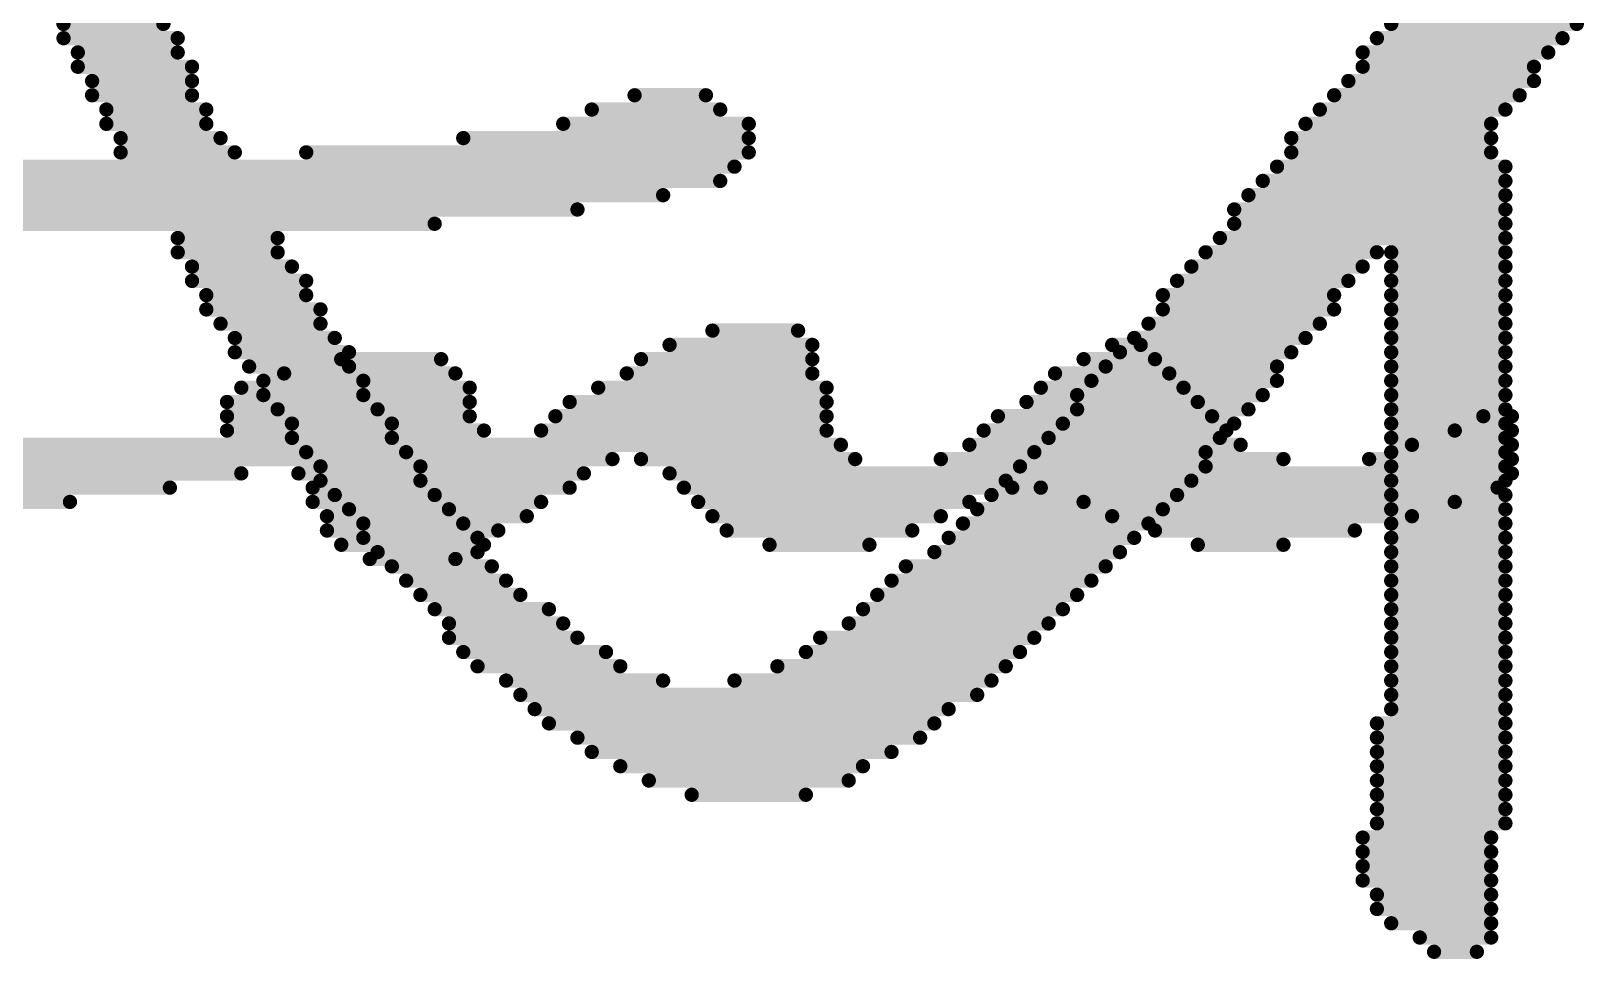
# Model space of a CAD drawing. Extents: x 407 to 769, y 688 to 804.
# Drawn here: x 515.96 to 524.24, y 695.44 to 700.39 of the extents above; entities that cross this region are included whole.
import ezdxf

# ---------------------------------------------------------------- set-up
doc = ezdxf.new("R2010")
doc.units = 0
doc.layers.get('0').update_dxf_attribs({"linetype": 'CONTINUOUS'})
doc.layers.add('BOTTOMSOLDER', color=6, linetype='CONTINUOUS')
doc.layers.add('TOPSOLDER', color=216, linetype='CONTINUOUS')

# ---------------------------------------------------------------- blocks, each defined once
blk = doc.blocks.new('__396')
at = {"layer": 'TOPSOLDER', "const_width": 0.0762}
for points in [[(18.7184, -1.444), (19.4804, -1.444)], [(18.947, -1.3678), (19.4042, -1.3678)], [(21.0806, -1.444), (21.233, -1.444)], [(16.9658, -1.5202), (17.4992, -1.5202)], [(18.566, -1.5202), (19.4804, -1.5202)], [(20.9282, -1.5202), (21.3092, -1.5202)], [(16.661, -1.5964), (17.5754, -1.5964)], [(18.4898, -1.5964), (19.4804, -1.5964)], [(20.7758, -1.5964), (21.3854, -1.5964)], [(16.4324, -1.6726), (17.6516, -1.6726)], [(18.3374, -1.6726), (19.5566, -1.6726)], [(20.6996, -1.6726), (21.4616, -1.6726)], [(16.3562, -1.7488), (17.6516, -1.7488)], [(18.185, -1.7488), (19.5566, -1.7488)], [(20.6234, -1.7488), (21.5378, -1.7488)], [(16.3562, -1.825), (17.6516, -1.825)], [(18.1088, -1.825), (19.5566, -1.825)], [(20.471, -1.825), (21.614, -1.825)], [(23.0618, -1.825), (23.2142, -1.825)], [(16.3562, -1.9012), (17.7278, -1.9012)], [(18.0326, -1.9012), (19.5566, -1.9012)], [(20.3948, -1.9012), (21.6902, -1.9012)], [(22.9094, -1.9012), (23.2142, -1.9012)], [(13.9178, -1.9774), (19.6328, -1.9774)], [(20.3186, -1.9774), (21.7664, -1.9774)], [(22.6808, -1.9774), (23.2142, -1.9774)], [(14.1464, -2.0536), (18.4136, -2.0536)], [(18.566, -2.0536), (19.709, -2.0536)], [(20.1662, -2.0536), (21.995, -2.0536)], [(22.4522, -2.0536), (23.2142, -2.0536)], [(14.2988, -2.1298), (16.4324, -2.1298)], [(16.7372, -2.1298), (18.2612, -2.1298)], [(18.7184, -2.1298), (23.2142, -2.1298)], [(14.375, -2.206), (16.0514, -2.206)], [(16.8134, -2.206), (18.185, -2.206)], [(18.7946, -2.206), (20.5472, -2.206)], [(20.6996, -2.206), (23.138, -2.206)], [(14.375, -2.2822), (15.518, -2.2822)], [(16.8134, -2.2822), (18.0326, -2.2822)], [(16.8896, -2.3584), (17.9564, -2.3584)], [(18.8708, -2.2822), (20.3186, -2.2822)], [(18.947, -2.3584), (20.1662, -2.3584)], [(20.9282, -2.2822), (22.9094, -2.2822)], [(21.0806, -2.3584), (22.6808, -2.3584)], [(16.8896, -2.4346), (17.804, -2.4346)], [(19.0232, -2.4346), (20.0138, -2.4346)], [(21.3092, -2.4346), (22.376, -2.4346)], [(16.9658, -2.5108), (17.7278, -2.5108)], [(19.2518, -2.5108), (19.7852, -2.5108)], [(21.5378, -2.5108), (21.995, -2.5108)], [(17.1182, -2.587), (17.5754, -2.587)]]:
    blk.add_lwpolyline(points, dxfattribs=at)
at = {"layer": 'TOPSOLDER', "const_width": 0.0381}
for points in [[(18.6994, -1.444, 1), (18.7375, -1.444, 1)], [(18.928, -1.3678, 1), (18.9661, -1.3678, 1)], [(19.3852, -1.3678, 1), (19.4233, -1.3678, 1)], [(19.4614, -1.444, 1), (19.4995, -1.444, 1)], [(21.0616, -1.444, 1), (21.0997, -1.444, 1)], [(21.214, -1.444, 1), (21.2521, -1.444, 1)], [(16.9468, -1.5202, 1), (16.9849, -1.5202, 1)], [(17.4802, -1.5202, 1), (17.5183, -1.5202, 1)], [(18.547, -1.5202, 1), (18.5851, -1.5202, 1)], [(19.4614, -1.5202, 1), (19.4995, -1.5202, 1)], [(20.9092, -1.5202, 1), (20.9473, -1.5202, 1)], [(21.2902, -1.5202, 1), (21.3283, -1.5202, 1)], [(16.642, -1.5964, 1), (16.6801, -1.5964, 1)], [(17.5564, -1.5964, 1), (17.5945, -1.5964, 1)], [(18.4708, -1.5964, 1), (18.5089, -1.5964, 1)], [(19.4614, -1.5964, 1), (19.4995, -1.5964, 1)], [(20.7568, -1.5964, 1), (20.7949, -1.5964, 1)], [(21.3664, -1.5964, 1), (21.4045, -1.5964, 1)], [(16.4134, -1.6726, 1), (16.4515, -1.6726, 1)], [(17.6326, -1.6726, 1), (17.6707, -1.6726, 1)], [(18.3184, -1.6726, 1), (18.3565, -1.6726, 1)], [(19.5376, -1.6726, 1), (19.5757, -1.6726, 1)], [(20.6806, -1.6726, 1), (20.7187, -1.6726, 1)], [(21.4426, -1.6726, 1), (21.4807, -1.6726, 1)], [(16.3372, -1.7488, 1), (16.3753, -1.7488, 1)], [(17.6326, -1.7488, 1), (17.6707, -1.7488, 1)], [(18.166, -1.7488, 1), (18.2041, -1.7488, 1)], [(19.5376, -1.7488, 1), (19.5757, -1.7488, 1)], [(20.6044, -1.7488, 1), (20.6425, -1.7488, 1)], [(21.5188, -1.7488, 1), (21.5569, -1.7488, 1)], [(16.3372, -1.825, 1), (16.3753, -1.825, 1)], [(17.6326, -1.825, 1), (17.6707, -1.825, 1)], [(18.0898, -1.825, 1), (18.1279, -1.825, 1)], [(19.5376, -1.825, 1), (19.5757, -1.825, 1)], [(20.452, -1.825, 1), (20.4901, -1.825, 1)], [(21.595, -1.825, 1), (21.6331, -1.825, 1)], [(23.0428, -1.825, 1), (23.0809, -1.825, 1)], [(23.1952, -1.825, 1), (23.2333, -1.825, 1)], [(16.3372, -1.9012, 1), (16.3753, -1.9012, 1)], [(17.7088, -1.9012, 1), (17.7469, -1.9012, 1)], [(18.0136, -1.9012, 1), (18.0517, -1.9012, 1)], [(19.5376, -1.9012, 1), (19.5757, -1.9012, 1)], [(20.3758, -1.9012, 1), (20.4139, -1.9012, 1)], [(21.6712, -1.9012, 1), (21.7093, -1.9012, 1)], [(22.8904, -1.9012, 1), (22.9285, -1.9012, 1)], [(23.1952, -1.9012, 1), (23.2333, -1.9012, 1)], [(19.6138, -1.9774, 1), (19.6519, -1.9774, 1)], [(20.2996, -1.9774, 1), (20.3377, -1.9774, 1)], [(21.7474, -1.9774, 1), (21.7855, -1.9774, 1)], [(22.6618, -1.9774, 1), (22.6999, -1.9774, 1)], [(23.1952, -1.9774, 1), (23.2333, -1.9774, 1)], [(18.3946, -2.0536, 1), (18.4327, -2.0536, 1)], [(18.547, -2.0536, 1), (18.5851, -2.0536, 1)], [(19.69, -2.0536, 1), (19.7281, -2.0536, 1)], [(20.1472, -2.0536, 1), (20.1853, -2.0536, 1)], [(21.976, -2.0536, 1), (22.0141, -2.0536, 1)], [(22.4332, -2.0536, 1), (22.4713, -2.0536, 1)], [(23.1952, -2.0536, 1), (23.2333, -2.0536, 1)], [(16.4134, -2.1298, 1), (16.4515, -2.1298, 1)], [(16.7182, -2.1298, 1), (16.7563, -2.1298, 1)], [(18.2422, -2.1298, 1), (18.2803, -2.1298, 1)], [(18.6994, -2.1298, 1), (18.7375, -2.1298, 1)], [(23.1952, -2.1298, 1), (23.2333, -2.1298, 1)], [(16.0324, -2.206, 1), (16.0705, -2.206, 1)], [(16.7944, -2.206, 1), (16.8325, -2.206, 1)], [(18.166, -2.206, 1), (18.2041, -2.206, 1)], [(18.7756, -2.206, 1), (18.8137, -2.206, 1)], [(20.5282, -2.206, 1), (20.5663, -2.206, 1)], [(20.6806, -2.206, 1), (20.7187, -2.206, 1)], [(23.119, -2.206, 1), (23.1571, -2.206, 1)], [(15.499, -2.2822, 1), (15.5371, -2.2822, 1)], [(16.7944, -2.2822, 1), (16.8325, -2.2822, 1)], [(16.8706, -2.3584, 1), (16.9087, -2.3584, 1)], [(17.9374, -2.3584, 1), (17.9755, -2.3584, 1)], [(18.0136, -2.2822, 1), (18.0517, -2.2822, 1)], [(18.8518, -2.2822, 1), (18.8899, -2.2822, 1)], [(18.928, -2.3584, 1), (18.9661, -2.3584, 1)], [(20.1472, -2.3584, 1), (20.1853, -2.3584, 1)], [(20.2996, -2.2822, 1), (20.3377, -2.2822, 1)], [(20.9092, -2.2822, 1), (20.9473, -2.2822, 1)], [(21.0616, -2.3584, 1), (21.0997, -2.3584, 1)], [(22.6618, -2.3584, 1), (22.6999, -2.3584, 1)], [(22.8904, -2.2822, 1), (22.9285, -2.2822, 1)], [(16.8706, -2.4346, 1), (16.9087, -2.4346, 1)], [(17.785, -2.4346, 1), (17.8231, -2.4346, 1)], [(19.0042, -2.4346, 1), (19.0423, -2.4346, 1)], [(19.9948, -2.4346, 1), (20.0329, -2.4346, 1)], [(21.2902, -2.4346, 1), (21.3283, -2.4346, 1)], [(22.357, -2.4346, 1), (22.3951, -2.4346, 1)], [(16.9468, -2.5108, 1), (16.9849, -2.5108, 1)], [(17.7088, -2.5108, 1), (17.7469, -2.5108, 1)], [(19.2328, -2.5108, 1), (19.2709, -2.5108, 1)], [(19.7662, -2.5108, 1), (19.8043, -2.5108, 1)], [(21.5188, -2.5108, 1), (21.5569, -2.5108, 1)], [(21.976, -2.5108, 1), (22.0141, -2.5108, 1)], [(17.0992, -2.587, 1), (17.1373, -2.587, 1)], [(17.5564, -2.587, 1), (17.5945, -2.587, 1)]]:
    blk.add_lwpolyline(points, format="xyb", close=True, dxfattribs=at)
blk = doc.blocks.new('__B_397')
at = {"layer": 'BOTTOMSOLDER', "const_width": 0.0762}
for points in [[(-14.1238, 3.9586), (-14.3524, 3.9586)], [(-14.0476, 3.8824), (-14.4286, 3.8824)], [(-13.8952, 3.8062), (-14.4286, 3.8062)], [(-13.819, 3.73), (-14.4286, 3.73)], [(-13.819, 3.6538), (-14.4286, 3.6538)], [(-13.7428, 3.5776), (-14.4286, 3.5776)], [(-13.7428, 3.5014), (-14.4286, 3.5014)], [(-13.7428, 3.4252), (-14.4286, 3.4252)], [(-13.7428, 3.349), (-14.4286, 3.349)], [(-13.819, 3.2728), (-14.5048, 3.2728)], [(-13.819, 3.1966), (-14.5048, 3.1966)], [(-13.819, 3.1204), (-14.5048, 3.1204)], [(-10.1614, 3.1204), (-10.771, 3.1204)], [(-13.819, 3.0442), (-14.5048, 3.0442)], [(-9.9328, 3.0442), (-10.9996, 3.0442)], [(-13.819, 2.968), (-14.5048, 2.968)], [(-9.7804, 2.968), (-11.0758, 2.968)], [(-13.819, 2.8918), (-14.5048, 2.8918)], [(-9.628, 2.8918), (-11.2282, 2.8918)], [(-13.819, 2.8156), (-14.5048, 2.8156)], [(-9.5518, 2.8156), (-11.3806, 2.8156)], [(-13.819, 2.7394), (-14.5048, 2.7394)], [(-9.3994, 2.7394), (-11.4568, 2.7394)], [(-13.8952, 2.6632), (-14.5048, 2.6632)], [(-9.3232, 2.6632), (-11.533, 2.6632)], [(-13.8952, 2.587), (-14.5048, 2.587)], [(-9.247, 2.587), (-11.6854, 2.587)], [(-13.8952, 2.5108), (-14.5048, 2.5108)], [(-10.39, 2.5108), (-11.7616, 2.5108)], [(-9.1708, 2.5108), (-10.009, 2.5108)], [(-13.8952, 2.4346), (-14.5048, 2.4346)], [(-10.6186, 2.4346), (-11.8378, 2.4346)], [(-9.0184, 2.4346), (-9.7804, 2.4346)], [(-13.8952, 2.3584), (-14.5048, 2.3584)], [(-10.771, 2.3584), (-11.914, 2.3584)], [(-8.9422, 2.3584), (-9.7042, 2.3584)], [(-13.8952, 2.2822), (-14.5048, 2.2822)], [(-13.8952, 2.206), (-14.5048, 2.206)], [(-10.9996, 2.206), (-12.0664, 2.206)], [(-10.8472, 2.2822), (-11.9902, 2.2822)], [(-8.866, 2.2822), (-9.5518, 2.2822)], [(-8.866, 2.206), (-9.4756, 2.206)], [(-13.8952, 2.1298), (-14.5048, 2.1298)], [(-11.0758, 2.1298), (-12.1426, 2.1298)], [(-8.7898, 2.1298), (-9.3994, 2.1298)], [(-13.8952, 2.0536), (-14.5048, 2.0536)], [(-11.152, 2.0536), (-12.2188, 2.0536)], [(-8.7136, 2.0536), (-9.247, 2.0536)], [(-13.8952, 1.9774), (-14.5048, 1.9774)], [(-11.2282, 1.9774), (-12.295, 1.9774)], [(-8.6374, 1.9774), (-9.1708, 1.9774)], [(-13.8952, 1.9012), (-14.5048, 1.9012)], [(-11.3044, 1.9012), (-12.3712, 1.9012)], [(-8.5612, 1.9012), (-9.0946, 1.9012)], [(-13.8952, 1.825), (-14.5048, 1.825)], [(-11.4568, 1.825), (-12.4474, 1.825)], [(-8.485, 1.825), (-9.0184, 1.825)], [(-13.8952, 1.7488), (-14.5048, 1.7488)], [(-11.533, 1.7488), (-12.5236, 1.7488)], [(-8.4088, 1.7488), (-9.0184, 1.7488)], [(-13.8952, 1.6726), (-14.5048, 1.6726)], [(-11.6092, 1.6726), (-12.5998, 1.6726)], [(-8.4088, 1.6726), (-8.9422, 1.6726)], [(-13.8952, 1.5964), (-14.5048, 1.5964)], [(-11.6854, 1.5964), (-12.676, 1.5964)], [(-8.3326, 1.5964), (-8.866, 1.5964)], [(-13.8952, 1.5202), (-14.5048, 1.5202)], [(-11.7616, 1.5202), (-12.7522, 1.5202)], [(-8.2564, 1.5202), (-8.7898, 1.5202)], [(-13.8952, 1.444), (-14.5048, 1.444)], [(-11.8378, 1.444), (-12.8284, 1.444)], [(-8.1802, 1.444), (-8.7136, 1.444)], [(-13.8952, 1.3678), (-14.5048, 1.3678)], [(-13.8952, 1.2916), (-14.5048, 1.2916)], [(-11.914, 1.3678), (-12.9046, 1.3678)], [(-11.9902, 1.2916), (-12.9046, 1.2916)], [(-8.1802, 1.3678), (-8.7136, 1.3678)], [(-8.104, 1.2916), (-8.6374, 1.2916)], [(-13.8952, 1.2154), (-14.5048, 1.2154)], [(-12.0664, 1.2154), (-12.9808, 1.2154)], [(-8.0278, 1.2154), (-8.5612, 1.2154)], [(-13.8952, 1.1392), (-14.5048, 1.1392)], [(-12.1426, 1.1392), (-13.057, 1.1392)], [(-8.0278, 1.1392), (-8.5612, 1.1392)], [(-13.8952, 1.063), (-14.5048, 1.063)], [(-12.2188, 1.063), (-13.1332, 1.063)], [(-7.9516, 1.063), (-8.485, 1.063)], [(-13.8952, 0.9868), (-14.5048, 0.9868)], [(-12.2188, 0.9868), (-13.2094, 0.9868)], [(-7.8754, 0.9868), (-8.4088, 0.9868)], [(-13.8952, 0.9106), (-14.5048, 0.9106)], [(-12.295, 0.9106), (-13.2856, 0.9106)], [(-7.8754, 0.9106), (-8.4088, 0.9106)], [(-13.8952, 0.8344), (-14.5048, 0.8344)], [(-12.3712, 0.8344), (-13.2856, 0.8344)], [(-7.7992, 0.8344), (-8.3326, 0.8344)], [(-13.8952, 0.7582), (-14.5048, 0.7582)], [(-12.4474, 0.7582), (-13.3618, 0.7582)], [(-7.723, 0.7582), (-8.3326, 0.7582)], [(-13.8952, 0.682), (-14.5048, 0.682)], [(-12.5236, 0.682), (-13.438, 0.682)], [(-7.723, 0.682), (-8.2564, 0.682)], [(-13.8952, 0.6058), (-14.5048, 0.6058)], [(-12.5998, 0.6058), (-13.5142, 0.6058)], [(-7.6468, 0.6058), (-8.1802, 0.6058)], [(-13.8952, 0.5296), (-14.5048, 0.5296)], [(-12.676, 0.5296), (-13.5904, 0.5296)], [(-7.5706, 0.5296), (-8.1802, 0.5296)], [(-13.8952, 0.4534), (-14.5048, 0.4534)], [(-13.8952, 0.3772), (-14.5048, 0.3772)], [(-12.7522, 0.3772), (-13.6666, 0.3772)], [(-12.676, 0.4534), (-13.5904, 0.4534)], [(-7.5706, 0.4534), (-8.104, 0.4534)], [(-7.4944, 0.3772), (-8.104, 0.3772)], [(-13.8952, 0.301), (-14.5048, 0.301)], [(-12.8284, 0.301), (-13.7428, 0.301)], [(-7.4944, 0.301), (-8.0278, 0.301)], [(-13.8952, 0.2248), (-14.5048, 0.2248)], [(-12.9046, 0.2248), (-13.819, 0.2248)], [(-7.4182, 0.2248), (-7.9516, 0.2248)], [(-12.9808, 0.1486), (-14.5048, 0.1486)], [(-7.4182, 0.1486), (-7.9516, 0.1486)], [(-13.057, 0.0724), (-14.5048, 0.0724)], [(-3.913, 0.0724), (-8.7898, 0.0724)], [(-13.057, -0.0038), (-14.5048, -0.0038)], [(4.3166, -0.0038), (-9.5518, -0.0038)], [(-13.1332, -0.08), (-14.5048, -0.08)], [(4.2404, -0.08), (-10.009, -0.08)], [(-13.2094, -0.1562), (-14.5048, -0.1562)], [(3.4022, -0.1562), (-10.3138, -0.1562)], [(-13.2856, -0.2324), (-14.5048, -0.2324)], [(2.6402, -0.2324), (-10.39, -0.2324)], [(-13.3618, -0.3086), (-14.4286, -0.3086)], [(-8.104, -0.3086), (-10.4662, -0.3086)], [(-7.1134, -0.3086), (-7.723, -0.3086)], [(-13.3618, -0.3848), (-14.4286, -0.3848)], [(-8.9422, -0.3848), (-10.4662, -0.3848)], [(-7.1134, -0.3848), (-7.6468, -0.3848)], [(-13.438, -0.461), (-14.4286, -0.461)], [(-9.4756, -0.461), (-10.4662, -0.461)], [(-7.0372, -0.461), (-7.5706, -0.461)], [(-13.5904, -0.6134), (-14.581, -0.6134)], [(-13.5142, -0.5372), (-14.5048, -0.5372)], [(-9.628, -0.5372), (-10.3138, -0.5372)], [(-9.8566, -0.6134), (-10.2376, -0.6134)], [(-7.0372, -0.5372), (-7.5706, -0.5372)], [(-6.961, -0.6134), (-7.4944, -0.6134)], [(-13.6666, -0.6896), (-14.6572, -0.6896)], [(-6.961, -0.6896), (-7.4944, -0.6896)], [(-13.7428, -0.7658), (-14.6572, -0.7658)], [(-6.8848, -0.7658), (-7.4944, -0.7658)], [(-13.7428, -0.842), (-14.7334, -0.842)], [(-6.8848, -0.842), (-7.4182, -0.842)], [(-13.819, -0.9182), (-14.8096, -0.9182)], [(-6.8086, -0.9182), (-7.4182, -0.9182)], [(-13.8952, -0.9944), (-14.8858, -0.9944)], [(-6.8086, -0.9944), (-7.342, -0.9944)]]:
    blk.add_lwpolyline(points, dxfattribs=at)
at = {"layer": 'BOTTOMSOLDER', "const_width": 0.0381}
for points in [[(-14.3714, 3.9586, 1), (-14.3333, 3.9586, 1)], [(-14.1428, 3.9586, 1), (-14.1047, 3.9586, 1)], [(-14.4476, 3.8824, 1), (-14.4095, 3.8824, 1)], [(-14.0666, 3.8824, 1), (-14.0285, 3.8824, 1)], [(-14.4476, 3.8062, 1), (-14.4095, 3.8062, 1)], [(-13.9142, 3.8062, 1), (-13.8761, 3.8062, 1)], [(-14.4476, 3.73, 1), (-14.4095, 3.73, 1)], [(-13.838, 3.73, 1), (-13.7999, 3.73, 1)], [(-14.4476, 3.6538, 1), (-14.4095, 3.6538, 1)], [(-13.838, 3.6538, 1), (-13.7999, 3.6538, 1)], [(-14.4476, 3.5776, 1), (-14.4095, 3.5776, 1)], [(-13.7618, 3.5776, 1), (-13.7237, 3.5776, 1)], [(-14.4476, 3.5014, 1), (-14.4095, 3.5014, 1)], [(-13.7618, 3.5014, 1), (-13.7237, 3.5014, 1)], [(-14.4476, 3.4252, 1), (-14.4095, 3.4252, 1)], [(-13.7618, 3.4252, 1), (-13.7237, 3.4252, 1)], [(-14.4476, 3.349, 1), (-14.4095, 3.349, 1)], [(-13.7618, 3.349, 1), (-13.7237, 3.349, 1)], [(-14.5238, 3.2728, 1), (-14.4857, 3.2728, 1)], [(-14.5238, 3.1966, 1), (-14.4857, 3.1966, 1)], [(-13.838, 3.2728, 1), (-13.7999, 3.2728, 1)], [(-13.838, 3.1966, 1), (-13.7999, 3.1966, 1)], [(-14.5238, 3.1204, 1), (-14.4857, 3.1204, 1)], [(-13.838, 3.1204, 1), (-13.7999, 3.1204, 1)], [(-10.79, 3.1204, 1), (-10.7519, 3.1204, 1)], [(-10.1804, 3.1204, 1), (-10.1423, 3.1204, 1)], [(-14.5238, 3.0442, 1), (-14.4857, 3.0442, 1)], [(-13.838, 3.0442, 1), (-13.7999, 3.0442, 1)], [(-11.0186, 3.0442, 1), (-10.9805, 3.0442, 1)], [(-9.9518, 3.0442, 1), (-9.9137, 3.0442, 1)], [(-14.5238, 2.968, 1), (-14.4857, 2.968, 1)], [(-13.838, 2.968, 1), (-13.7999, 2.968, 1)], [(-11.0948, 2.968, 1), (-11.0567, 2.968, 1)], [(-9.7994, 2.968, 1), (-9.7613, 2.968, 1)], [(-14.5238, 2.8918, 1), (-14.4857, 2.8918, 1)], [(-13.838, 2.8918, 1), (-13.7999, 2.8918, 1)], [(-11.2472, 2.8918, 1), (-11.2091, 2.8918, 1)], [(-9.647, 2.8918, 1), (-9.6089, 2.8918, 1)], [(-14.5238, 2.8156, 1), (-14.4857, 2.8156, 1)], [(-13.838, 2.8156, 1), (-13.7999, 2.8156, 1)], [(-11.3996, 2.8156, 1), (-11.3615, 2.8156, 1)], [(-9.5708, 2.8156, 1), (-9.5327, 2.8156, 1)], [(-14.5238, 2.7394, 1), (-14.4857, 2.7394, 1)], [(-13.838, 2.7394, 1), (-13.7999, 2.7394, 1)], [(-11.4758, 2.7394, 1), (-11.4377, 2.7394, 1)], [(-9.4184, 2.7394, 1), (-9.3803, 2.7394, 1)], [(-14.5238, 2.6632, 1), (-14.4857, 2.6632, 1)], [(-13.9142, 2.6632, 1), (-13.8761, 2.6632, 1)], [(-11.552, 2.6632, 1), (-11.5139, 2.6632, 1)], [(-9.3422, 2.6632, 1), (-9.3041, 2.6632, 1)], [(-14.5238, 2.587, 1), (-14.4857, 2.587, 1)], [(-13.9142, 2.587, 1), (-13.8761, 2.587, 1)], [(-11.7044, 2.587, 1), (-11.6663, 2.587, 1)], [(-9.266, 2.587, 1), (-9.2279, 2.587, 1)], [(-14.5238, 2.5108, 1), (-14.4857, 2.5108, 1)], [(-13.9142, 2.5108, 1), (-13.8761, 2.5108, 1)], [(-11.7806, 2.5108, 1), (-11.7425, 2.5108, 1)], [(-10.409, 2.5108, 1), (-10.3709, 2.5108, 1)], [(-10.028, 2.5108, 1), (-9.9899, 2.5108, 1)], [(-9.1898, 2.5108, 1), (-9.1517, 2.5108, 1)], [(-14.5238, 2.4346, 1), (-14.4857, 2.4346, 1)], [(-13.9142, 2.4346, 1), (-13.8761, 2.4346, 1)], [(-11.8568, 2.4346, 1), (-11.8187, 2.4346, 1)], [(-10.6376, 2.4346, 1), (-10.5995, 2.4346, 1)], [(-9.7994, 2.4346, 1), (-9.7613, 2.4346, 1)], [(-9.0374, 2.4346, 1), (-8.9993, 2.4346, 1)], [(-14.5238, 2.3584, 1), (-14.4857, 2.3584, 1)], [(-13.9142, 2.3584, 1), (-13.8761, 2.3584, 1)], [(-11.933, 2.3584, 1), (-11.8949, 2.3584, 1)], [(-10.79, 2.3584, 1), (-10.7519, 2.3584, 1)], [(-9.7232, 2.3584, 1), (-9.6851, 2.3584, 1)], [(-8.9612, 2.3584, 1), (-8.9231, 2.3584, 1)], [(-14.5238, 2.2822, 1), (-14.4857, 2.2822, 1)], [(-14.5238, 2.206, 1), (-14.4857, 2.206, 1)], [(-13.9142, 2.2822, 1), (-13.8761, 2.2822, 1)], [(-13.9142, 2.206, 1), (-13.8761, 2.206, 1)], [(-12.0854, 2.206, 1), (-12.0473, 2.206, 1)], [(-12.0092, 2.2822, 1), (-11.9711, 2.2822, 1)], [(-11.0186, 2.206, 1), (-10.9805, 2.206, 1)], [(-10.8662, 2.2822, 1), (-10.8281, 2.2822, 1)], [(-9.5708, 2.2822, 1), (-9.5327, 2.2822, 1)], [(-9.4946, 2.206, 1), (-9.4565, 2.206, 1)], [(-8.885, 2.2822, 1), (-8.8469, 2.2822, 1)], [(-8.885, 2.206, 1), (-8.8469, 2.206, 1)], [(-14.5238, 2.1298, 1), (-14.4857, 2.1298, 1)], [(-13.9142, 2.1298, 1), (-13.8761, 2.1298, 1)], [(-12.1616, 2.1298, 1), (-12.1235, 2.1298, 1)], [(-11.0948, 2.1298, 1), (-11.0567, 2.1298, 1)], [(-9.4184, 2.1298, 1), (-9.3803, 2.1298, 1)], [(-8.8088, 2.1298, 1), (-8.7707, 2.1298, 1)], [(-14.5238, 2.0536, 1), (-14.4857, 2.0536, 1)], [(-13.9142, 2.0536, 1), (-13.8761, 2.0536, 1)], [(-12.2378, 2.0536, 1), (-12.1997, 2.0536, 1)], [(-11.171, 2.0536, 1), (-11.1329, 2.0536, 1)], [(-9.266, 2.0536, 1), (-9.2279, 2.0536, 1)], [(-8.7326, 2.0536, 1), (-8.6945, 2.0536, 1)], [(-14.5238, 1.9774, 1), (-14.4857, 1.9774, 1)], [(-13.9142, 1.9774, 1), (-13.8761, 1.9774, 1)], [(-12.314, 1.9774, 1), (-12.2759, 1.9774, 1)], [(-11.2472, 1.9774, 1), (-11.2091, 1.9774, 1)], [(-9.1898, 1.9774, 1), (-9.1517, 1.9774, 1)], [(-8.6564, 1.9774, 1), (-8.6183, 1.9774, 1)], [(-14.5238, 1.9012, 1), (-14.4857, 1.9012, 1)], [(-13.9142, 1.9012, 1), (-13.8761, 1.9012, 1)], [(-12.3902, 1.9012, 1), (-12.3521, 1.9012, 1)], [(-11.3234, 1.9012, 1), (-11.2853, 1.9012, 1)], [(-9.1136, 1.9012, 1), (-9.0755, 1.9012, 1)], [(-8.5802, 1.9012, 1), (-8.5421, 1.9012, 1)], [(-14.5238, 1.825, 1), (-14.4857, 1.825, 1)], [(-13.9142, 1.825, 1), (-13.8761, 1.825, 1)], [(-12.4664, 1.825, 1), (-12.4283, 1.825, 1)], [(-11.4758, 1.825, 1), (-11.4377, 1.825, 1)], [(-9.0374, 1.825, 1), (-8.9993, 1.825, 1)], [(-8.504, 1.825, 1), (-8.4659, 1.825, 1)], [(-14.5238, 1.7488, 1), (-14.4857, 1.7488, 1)], [(-13.9142, 1.7488, 1), (-13.8761, 1.7488, 1)], [(-12.5426, 1.7488, 1), (-12.5045, 1.7488, 1)], [(-11.552, 1.7488, 1), (-11.5139, 1.7488, 1)], [(-9.0374, 1.7488, 1), (-8.9993, 1.7488, 1)], [(-8.4278, 1.7488, 1), (-8.3897, 1.7488, 1)], [(-14.5238, 1.6726, 1), (-14.4857, 1.6726, 1)], [(-13.9142, 1.6726, 1), (-13.8761, 1.6726, 1)], [(-12.6188, 1.6726, 1), (-12.5807, 1.6726, 1)], [(-11.6282, 1.6726, 1), (-11.5901, 1.6726, 1)], [(-8.9612, 1.6726, 1), (-8.9231, 1.6726, 1)], [(-8.4278, 1.6726, 1), (-8.3897, 1.6726, 1)], [(-14.5238, 1.5964, 1), (-14.4857, 1.5964, 1)], [(-13.9142, 1.5964, 1), (-13.8761, 1.5964, 1)], [(-12.695, 1.5964, 1), (-12.6569, 1.5964, 1)], [(-11.7044, 1.5964, 1), (-11.6663, 1.5964, 1)], [(-8.885, 1.5964, 1), (-8.8469, 1.5964, 1)], [(-8.3516, 1.5964, 1), (-8.3135, 1.5964, 1)], [(-14.5238, 1.5202, 1), (-14.4857, 1.5202, 1)], [(-13.9142, 1.5202, 1), (-13.8761, 1.5202, 1)], [(-12.7712, 1.5202, 1), (-12.7331, 1.5202, 1)], [(-11.7806, 1.5202, 1), (-11.7425, 1.5202, 1)], [(-8.8088, 1.5202, 1), (-8.7707, 1.5202, 1)], [(-8.2754, 1.5202, 1), (-8.2373, 1.5202, 1)], [(-14.5238, 1.444, 1), (-14.4857, 1.444, 1)], [(-13.9142, 1.444, 1), (-13.8761, 1.444, 1)], [(-12.8474, 1.444, 1), (-12.8093, 1.444, 1)], [(-11.8568, 1.444, 1), (-11.8187, 1.444, 1)], [(-8.7326, 1.444, 1), (-8.6945, 1.444, 1)], [(-8.1992, 1.444, 1), (-8.1611, 1.444, 1)], [(-14.5238, 1.3678, 1), (-14.4857, 1.3678, 1)], [(-14.5238, 1.2916, 1), (-14.4857, 1.2916, 1)], [(-13.9142, 1.3678, 1), (-13.8761, 1.3678, 1)], [(-13.9142, 1.2916, 1), (-13.8761, 1.2916, 1)], [(-12.9236, 1.3678, 1), (-12.8855, 1.3678, 1)], [(-12.9236, 1.2916, 1), (-12.8855, 1.2916, 1)], [(-12.0092, 1.2916, 1), (-11.9711, 1.2916, 1)], [(-11.933, 1.3678, 1), (-11.8949, 1.3678, 1)], [(-8.7326, 1.3678, 1), (-8.6945, 1.3678, 1)], [(-8.6564, 1.2916, 1), (-8.6183, 1.2916, 1)], [(-8.1992, 1.3678, 1), (-8.1611, 1.3678, 1)], [(-8.123, 1.2916, 1), (-8.0849, 1.2916, 1)], [(-14.5238, 1.2154, 1), (-14.4857, 1.2154, 1)], [(-13.9142, 1.2154, 1), (-13.8761, 1.2154, 1)], [(-12.9998, 1.2154, 1), (-12.9617, 1.2154, 1)], [(-12.0854, 1.2154, 1), (-12.0473, 1.2154, 1)], [(-8.5802, 1.2154, 1), (-8.5421, 1.2154, 1)], [(-8.0468, 1.2154, 1), (-8.0087, 1.2154, 1)], [(-14.5238, 1.1392, 1), (-14.4857, 1.1392, 1)], [(-13.9142, 1.1392, 1), (-13.8761, 1.1392, 1)], [(-13.076, 1.1392, 1), (-13.0379, 1.1392, 1)], [(-12.1616, 1.1392, 1), (-12.1235, 1.1392, 1)], [(-8.5802, 1.1392, 1), (-8.5421, 1.1392, 1)], [(-8.0468, 1.1392, 1), (-8.0087, 1.1392, 1)], [(-14.5238, 1.063, 1), (-14.4857, 1.063, 1)], [(-13.9142, 1.063, 1), (-13.8761, 1.063, 1)], [(-13.1522, 1.063, 1), (-13.1141, 1.063, 1)], [(-12.2378, 1.063, 1), (-12.1997, 1.063, 1)], [(-8.504, 1.063, 1), (-8.4659, 1.063, 1)], [(-7.9706, 1.063, 1), (-7.9325, 1.063, 1)], [(-14.5238, 0.9868, 1), (-14.4857, 0.9868, 1)], [(-13.9142, 0.9868, 1), (-13.8761, 0.9868, 1)], [(-13.2284, 0.9868, 1), (-13.1903, 0.9868, 1)], [(-12.2378, 0.9868, 1), (-12.1997, 0.9868, 1)], [(-8.4278, 0.9868, 1), (-8.3897, 0.9868, 1)], [(-7.8944, 0.9868, 1), (-7.8563, 0.9868, 1)], [(-14.5238, 0.9106, 1), (-14.4857, 0.9106, 1)], [(-13.9142, 0.9106, 1), (-13.8761, 0.9106, 1)], [(-13.3046, 0.9106, 1), (-13.2665, 0.9106, 1)], [(-12.314, 0.9106, 1), (-12.2759, 0.9106, 1)], [(-8.4278, 0.9106, 1), (-8.3897, 0.9106, 1)], [(-7.8944, 0.9106, 1), (-7.8563, 0.9106, 1)], [(-14.5238, 0.8344, 1), (-14.4857, 0.8344, 1)], [(-13.9142, 0.8344, 1), (-13.8761, 0.8344, 1)], [(-13.3046, 0.8344, 1), (-13.2665, 0.8344, 1)], [(-12.3902, 0.8344, 1), (-12.3521, 0.8344, 1)], [(-8.3516, 0.8344, 1), (-8.3135, 0.8344, 1)], [(-7.8182, 0.8344, 1), (-7.7801, 0.8344, 1)], [(-14.5238, 0.7582, 1), (-14.4857, 0.7582, 1)], [(-13.9142, 0.7582, 1), (-13.8761, 0.7582, 1)], [(-13.3808, 0.7582, 1), (-13.3427, 0.7582, 1)], [(-12.4664, 0.7582, 1), (-12.4283, 0.7582, 1)], [(-8.3516, 0.7582, 1), (-8.3135, 0.7582, 1)], [(-7.742, 0.7582, 1), (-7.7039, 0.7582, 1)], [(-14.5238, 0.682, 1), (-14.4857, 0.682, 1)], [(-13.9142, 0.682, 1), (-13.8761, 0.682, 1)], [(-13.457, 0.682, 1), (-13.4189, 0.682, 1)], [(-12.5426, 0.682, 1), (-12.5045, 0.682, 1)], [(-8.2754, 0.682, 1), (-8.2373, 0.682, 1)], [(-7.742, 0.682, 1), (-7.7039, 0.682, 1)], [(-14.5238, 0.6058, 1), (-14.4857, 0.6058, 1)], [(-13.9142, 0.6058, 1), (-13.8761, 0.6058, 1)], [(-13.5332, 0.6058, 1), (-13.4951, 0.6058, 1)], [(-12.6188, 0.6058, 1), (-12.5807, 0.6058, 1)], [(-8.1992, 0.6058, 1), (-8.1611, 0.6058, 1)], [(-7.6658, 0.6058, 1), (-7.6277, 0.6058, 1)], [(-14.5238, 0.5296, 1), (-14.4857, 0.5296, 1)], [(-13.9142, 0.5296, 1), (-13.8761, 0.5296, 1)], [(-13.6094, 0.5296, 1), (-13.5713, 0.5296, 1)], [(-12.695, 0.5296, 1), (-12.6569, 0.5296, 1)], [(-8.1992, 0.5296, 1), (-8.1611, 0.5296, 1)], [(-7.5896, 0.5296, 1), (-7.5515, 0.5296, 1)], [(-14.5238, 0.4534, 1), (-14.4857, 0.4534, 1)], [(-14.5238, 0.3772, 1), (-14.4857, 0.3772, 1)], [(-13.9142, 0.4534, 1), (-13.8761, 0.4534, 1)], [(-13.9142, 0.3772, 1), (-13.8761, 0.3772, 1)], [(-13.6856, 0.3772, 1), (-13.6475, 0.3772, 1)], [(-13.6094, 0.4534, 1), (-13.5713, 0.4534, 1)], [(-12.7712, 0.3772, 1), (-12.7331, 0.3772, 1)], [(-12.695, 0.4534, 1), (-12.6569, 0.4534, 1)], [(-8.123, 0.4534, 1), (-8.0849, 0.4534, 1)], [(-8.123, 0.3772, 1), (-8.0849, 0.3772, 1)], [(-7.5896, 0.4534, 1), (-7.5515, 0.4534, 1)], [(-7.5134, 0.3772, 1), (-7.4753, 0.3772, 1)], [(-14.5238, 0.301, 1), (-14.4857, 0.301, 1)], [(-13.9142, 0.301, 1), (-13.8761, 0.301, 1)], [(-13.7618, 0.301, 1), (-13.7237, 0.301, 1)], [(-12.8474, 0.301, 1), (-12.8093, 0.301, 1)], [(-8.0468, 0.301, 1), (-8.0087, 0.301, 1)], [(-7.5134, 0.301, 1), (-7.4753, 0.301, 1)], [(-14.5238, 0.2248, 1), (-14.4857, 0.2248, 1)], [(-13.9142, 0.2248, 1), (-13.8761, 0.2248, 1)], [(-13.838, 0.2248, 1), (-13.7999, 0.2248, 1)], [(-12.9236, 0.2248, 1), (-12.8855, 0.2248, 1)], [(-7.9706, 0.2248, 1), (-7.9325, 0.2248, 1)], [(-7.4372, 0.2248, 1), (-7.3991, 0.2248, 1)], [(-14.5238, 0.1486, 1), (-14.4857, 0.1486, 1)], [(-12.9998, 0.1486, 1), (-12.9617, 0.1486, 1)], [(-7.9706, 0.1486, 1), (-7.9325, 0.1486, 1)], [(-7.4372, 0.1486, 1), (-7.3991, 0.1486, 1)], [(-14.5238, 0.0724, 1), (-14.4857, 0.0724, 1)], [(-13.076, 0.0724, 1), (-13.0379, 0.0724, 1)], [(-8.8088, 0.0724, 1), (-8.7707, 0.0724, 1)], [(-14.5238, -0.0038, 1), (-14.4857, -0.0038, 1)], [(-13.076, -0.0038, 1), (-13.0379, -0.0038, 1)], [(-9.5708, -0.0038, 1), (-9.5327, -0.0038, 1)], [(-14.5238, -0.08, 1), (-14.4857, -0.08, 1)], [(-13.1522, -0.08, 1), (-13.1141, -0.08, 1)], [(-10.028, -0.08, 1), (-9.9899, -0.08, 1)], [(-14.5238, -0.1562, 1), (-14.4857, -0.1562, 1)], [(-13.2284, -0.1562, 1), (-13.1903, -0.1562, 1)], [(-10.3328, -0.1562, 1), (-10.2947, -0.1562, 1)], [(-14.5238, -0.2324, 1), (-14.4857, -0.2324, 1)], [(-13.3046, -0.2324, 1), (-13.2665, -0.2324, 1)], [(-10.409, -0.2324, 1), (-10.3709, -0.2324, 1)], [(-14.4476, -0.3086, 1), (-14.4095, -0.3086, 1)], [(-13.3808, -0.3086, 1), (-13.3427, -0.3086, 1)], [(-10.4852, -0.3086, 1), (-10.4471, -0.3086, 1)], [(-8.123, -0.3086, 1), (-8.0849, -0.3086, 1)], [(-7.742, -0.3086, 1), (-7.7039, -0.3086, 1)], [(-7.1324, -0.3086, 1), (-7.0943, -0.3086, 1)], [(-14.4476, -0.3848, 1), (-14.4095, -0.3848, 1)], [(-13.3808, -0.3848, 1), (-13.3427, -0.3848, 1)], [(-10.4852, -0.3848, 1), (-10.4471, -0.3848, 1)], [(-8.9612, -0.3848, 1), (-8.9231, -0.3848, 1)], [(-7.6658, -0.3848, 1), (-7.6277, -0.3848, 1)], [(-7.1324, -0.3848, 1), (-7.0943, -0.3848, 1)], [(-14.4476, -0.461, 1), (-14.4095, -0.461, 1)], [(-13.457, -0.461, 1), (-13.4189, -0.461, 1)], [(-10.4852, -0.461, 1), (-10.4471, -0.461, 1)], [(-9.4946, -0.461, 1), (-9.4565, -0.461, 1)], [(-7.5896, -0.461, 1), (-7.5515, -0.461, 1)], [(-7.0562, -0.461, 1), (-7.0181, -0.461, 1)], [(-14.6, -0.6134, 1), (-14.5619, -0.6134, 1)], [(-14.5238, -0.5372, 1), (-14.4857, -0.5372, 1)], [(-13.6094, -0.6134, 1), (-13.5713, -0.6134, 1)], [(-13.5332, -0.5372, 1), (-13.4951, -0.5372, 1)], [(-10.3328, -0.5372, 1), (-10.2947, -0.5372, 1)], [(-10.2566, -0.6134, 1), (-10.2185, -0.6134, 1)], [(-9.8756, -0.6134, 1), (-9.8375, -0.6134, 1)], [(-9.647, -0.5372, 1), (-9.6089, -0.5372, 1)], [(-7.5896, -0.5372, 1), (-7.5515, -0.5372, 1)], [(-7.5134, -0.6134, 1), (-7.4753, -0.6134, 1)], [(-7.0562, -0.5372, 1), (-7.0181, -0.5372, 1)], [(-6.98, -0.6134, 1), (-6.9419, -0.6134, 1)], [(-14.6762, -0.6896, 1), (-14.6381, -0.6896, 1)], [(-13.6856, -0.6896, 1), (-13.6475, -0.6896, 1)], [(-7.5134, -0.6896, 1), (-7.4753, -0.6896, 1)], [(-6.98, -0.6896, 1), (-6.9419, -0.6896, 1)], [(-14.6762, -0.7658, 1), (-14.6381, -0.7658, 1)], [(-13.7618, -0.7658, 1), (-13.7237, -0.7658, 1)], [(-7.5134, -0.7658, 1), (-7.4753, -0.7658, 1)], [(-6.9038, -0.7658, 1), (-6.8657, -0.7658, 1)], [(-14.7524, -0.842, 1), (-14.7143, -0.842, 1)], [(-13.7618, -0.842, 1), (-13.7237, -0.842, 1)], [(-7.4372, -0.842, 1), (-7.3991, -0.842, 1)], [(-6.9038, -0.842, 1), (-6.8657, -0.842, 1)], [(-14.8286, -0.9182, 1), (-14.7905, -0.9182, 1)], [(-13.838, -0.9182, 1), (-13.7999, -0.9182, 1)], [(-7.4372, -0.9182, 1), (-7.3991, -0.9182, 1)], [(-6.8276, -0.9182, 1), (-6.7895, -0.9182, 1)], [(-14.9048, -0.9944, 1), (-14.8667, -0.9944, 1)], [(-13.9142, -0.9944, 1), (-13.8761, -0.9944, 1)], [(-7.361, -0.9944, 1), (-7.3229, -0.9944, 1)], [(-6.8276, -0.9944, 1), (-6.7895, -0.9944, 1)]]:
    blk.add_lwpolyline(points, format="xyb", close=True, dxfattribs=at)

msp = doc.modelspace()

# ---------------------------------------------------------------- block references
msp.add_blockref('__396', (500.6456, 700.1614))
at = {"rotation": 180}
msp.add_blockref('__B_397', (509.3206, 699.4364), dxfattribs=at)

doc.saveas('drawing.dxf')
